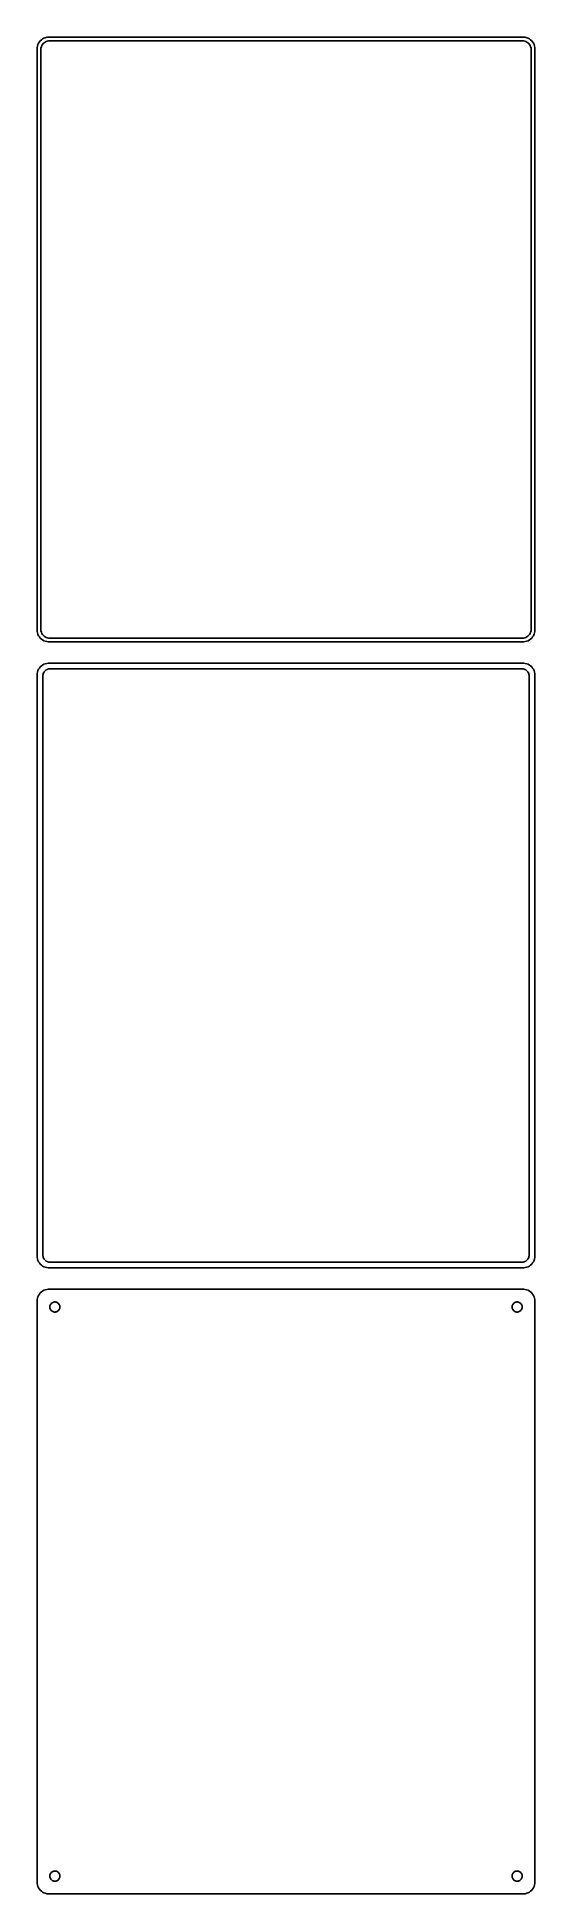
# Model space of a CAD drawing. Header units: metres. Extents: x -105 to 105, y 665 to 1447.
import ezdxf

# ---------------------------------------------------------------- set-up
doc = ezdxf.new("R2010")
doc.units = ezdxf.units.M

msp = doc.modelspace()

# ---------------------------------------------------------------- linework, layer by layer
for p, q in [((-104.961, 1443.13), (-105, 1442.5)), ((-105, 1442.5), (-105, 1197.5)), ((-104.843, 1443.74), (-104.961, 1443.13)), ((-104.649, 1444.34), (-104.843, 1443.74)), ((-104.382, 1444.91), (-104.649, 1444.34)), ((-104.045, 1445.44), (-104.382, 1444.91)), ((-103.645, 1445.92), (-104.045, 1445.44)), ((-103.187, 1446.35), (-103.645, 1445.92)), ((-103.5, 1442), (-103.468, 1442.5)), ((-103.5, 1198), (-103.5, 1442)), ((-103.468, 1442.5), (-103.374, 1442.99)), ((-103.374, 1442.99), (-103.219, 1443.47)), ((-103.219, 1443.47), (-103.005, 1443.93)), ((-102.679, 1446.72), (-103.187, 1446.35)), ((-103.005, 1443.93), (-102.736, 1444.35)), ((-102.736, 1444.35), (-102.416, 1444.74)), ((-102.129, 1447.02), (-102.679, 1446.72)), ((-102.416, 1444.74), (-102.05, 1445.08)), ((-101.545, 1447.26), (-102.129, 1447.02)), ((-102.05, 1445.08), (-101.643, 1445.38)), ((-101.643, 1445.38), (-101.203, 1445.62)), ((-100.937, 1447.41), (-101.545, 1447.26)), ((-101.203, 1445.62), (-100.736, 1445.8)), ((-100.314, 1447.49), (-100.937, 1447.41)), ((-100.736, 1445.8), (-100.25, 1445.93)), ((100.314, 1447.49), (-100.314, 1447.49)), ((-100.25, 1445.93), (-99.7512, 1445.99)), ((-99.7512, 1445.99), (99.7512, 1445.99)), ((99.7512, 1445.99), (100.25, 1445.93)), ((100.25, 1445.93), (100.736, 1445.8)), ((100.937, 1447.41), (100.314, 1447.49)), ((100.736, 1445.8), (101.203, 1445.62)), ((101.545, 1447.26), (100.937, 1447.41)), ((101.203, 1445.62), (101.643, 1445.38)), ((102.129, 1447.02), (101.545, 1447.26)), ((101.643, 1445.38), (102.05, 1445.08)), ((102.05, 1445.08), (102.416, 1444.74)), ((102.679, 1446.72), (102.129, 1447.02)), ((102.416, 1444.74), (102.736, 1444.35)), ((103.187, 1446.35), (102.679, 1446.72)), ((102.736, 1444.35), (103.005, 1443.93)), ((103.005, 1443.93), (103.219, 1443.47)), ((103.645, 1445.92), (103.187, 1446.35)), ((103.219, 1443.47), (103.374, 1442.99)), ((103.374, 1442.99), (103.468, 1442.5)), ((103.468, 1442.5), (103.5, 1442)), ((103.5, 1442), (103.5, 1198)), ((104.045, 1445.44), (103.645, 1445.92)), ((104.382, 1444.91), (104.045, 1445.44)), ((104.649, 1444.34), (104.382, 1444.91)), ((104.843, 1443.74), (104.649, 1444.34)), ((104.961, 1443.13), (104.843, 1443.74)), ((105, 1442.5), (104.961, 1443.13)), ((105, 1197.5), (105, 1442.5)), ((-103.468, 1197.5), (-103.5, 1198)), ((103.5, 1198), (103.468, 1197.5)), ((-105, 1197.5), (-104.961, 1196.87)), ((-104.961, 1196.87), (-104.843, 1196.26)), ((-104.843, 1196.26), (-104.649, 1195.66)), ((-104.649, 1195.66), (-104.382, 1195.09)), ((-104.382, 1195.09), (-104.045, 1194.56)), ((-104.045, 1194.56), (-103.645, 1194.08)), ((-103.645, 1194.08), (-103.187, 1193.65)), ((-103.374, 1197.01), (-103.468, 1197.5)), ((-103.219, 1196.53), (-103.374, 1197.01)), ((-103.005, 1196.07), (-103.219, 1196.53)), ((-103.187, 1193.65), (-102.679, 1193.28)), ((-102.736, 1195.65), (-103.005, 1196.07)), ((-102.416, 1195.26), (-102.736, 1195.65)), ((-102.679, 1193.28), (-102.129, 1192.98)), ((-102.05, 1194.92), (-102.416, 1195.26)), ((-102.129, 1192.98), (-101.545, 1192.74)), ((-101.643, 1194.62), (-102.05, 1194.92)), ((-101.203, 1194.38), (-101.643, 1194.62)), ((-101.545, 1192.74), (-100.937, 1192.59)), ((-100.736, 1194.2), (-101.203, 1194.38)), ((-100.937, 1192.59), (-100.314, 1192.51)), ((-100.25, 1194.07), (-100.736, 1194.2)), ((-100.314, 1192.51), (100.314, 1192.51)), ((-99.7512, 1194.01), (-100.25, 1194.07)), ((99.7512, 1194.01), (-99.7512, 1194.01)), ((100.25, 1194.07), (99.7512, 1194.01)), ((100.736, 1194.2), (100.25, 1194.07)), ((100.314, 1192.51), (100.937, 1192.59)), ((101.203, 1194.38), (100.736, 1194.2)), ((100.937, 1192.59), (101.545, 1192.74)), ((101.643, 1194.62), (101.203, 1194.38)), ((101.545, 1192.74), (102.129, 1192.98)), ((102.05, 1194.92), (101.643, 1194.62)), ((102.416, 1195.26), (102.05, 1194.92)), ((102.129, 1192.98), (102.679, 1193.28)), ((102.736, 1195.65), (102.416, 1195.26)), ((102.679, 1193.28), (103.187, 1193.65)), ((103.005, 1196.07), (102.736, 1195.65)), ((103.219, 1196.53), (103.005, 1196.07)), ((103.187, 1193.65), (103.645, 1194.08)), ((103.374, 1197.01), (103.219, 1196.53)), ((103.468, 1197.5), (103.374, 1197.01)), ((103.645, 1194.08), (104.045, 1194.56)), ((104.045, 1194.56), (104.382, 1195.09)), ((104.382, 1195.09), (104.649, 1195.66)), ((104.649, 1195.66), (104.843, 1196.26)), ((104.843, 1196.26), (104.961, 1196.87)), ((104.961, 1196.87), (105, 1197.5)), ((-103.187, 1182.35), (-103.645, 1181.92)), ((-102.679, 1182.72), (-103.187, 1182.35)), ((-102.129, 1183.02), (-102.679, 1182.72)), ((-101.545, 1183.26), (-102.129, 1183.02)), ((-100.937, 1183.41), (-101.545, 1183.26)), ((-100.314, 1183.49), (-100.937, 1183.41)), ((100.314, 1183.49), (-100.314, 1183.49)), ((100.937, 1183.41), (100.314, 1183.49)), ((101.545, 1183.26), (100.937, 1183.41)), ((102.129, 1183.02), (101.545, 1183.26)), ((102.679, 1182.72), (102.129, 1183.02)), ((103.187, 1182.35), (102.679, 1182.72)), ((103.645, 1181.92), (103.187, 1182.35)), ((-104.961, 1179.13), (-105, 1178.5)), ((-105, 1178.5), (-105, 933.5)), ((-104.843, 1179.74), (-104.961, 1179.13)), ((-104.649, 1180.34), (-104.843, 1179.74)), ((-104.382, 1180.91), (-104.649, 1180.34)), ((-104.045, 1181.44), (-104.382, 1180.91)), ((-103.645, 1181.92), (-104.045, 1181.44)), ((-102.613, 1178), (-102.588, 1178.39)), ((-102.613, 934), (-102.613, 1178)), ((-102.588, 1178.39), (-102.515, 1178.77)), ((-102.515, 1178.77), (-102.394, 1179.15)), ((-102.394, 1179.15), (-102.228, 1179.5)), ((-102.228, 1179.5), (-102.018, 1179.83)), ((-102.018, 1179.83), (-101.769, 1180.13)), ((-101.769, 1180.13), (-101.484, 1180.4)), ((-101.484, 1180.4), (-101.168, 1180.63)), ((-101.168, 1180.63), (-100.825, 1180.82)), ((-100.825, 1180.82), (-100.462, 1180.96)), ((-100.462, 1180.96), (-100.083, 1181.06)), ((-100.083, 1181.06), (-99.6955, 1181.11)), ((-99.6955, 1181.11), (99.6955, 1181.11)), ((99.6955, 1181.11), (100.083, 1181.06)), ((100.083, 1181.06), (100.462, 1180.96)), ((100.462, 1180.96), (100.825, 1180.82)), ((100.825, 1180.82), (101.168, 1180.63)), ((101.168, 1180.63), (101.484, 1180.4)), ((101.484, 1180.4), (101.769, 1180.13)), ((101.769, 1180.13), (102.018, 1179.83)), ((102.018, 1179.83), (102.228, 1179.5)), ((102.228, 1179.5), (102.394, 1179.15)), ((102.394, 1179.15), (102.515, 1178.77)), ((102.515, 1178.77), (102.588, 1178.39)), ((102.588, 1178.39), (102.613, 1178)), ((102.613, 1178), (102.613, 934)), ((104.045, 1181.44), (103.645, 1181.92)), ((104.382, 1180.91), (104.045, 1181.44)), ((104.649, 1180.34), (104.382, 1180.91)), ((104.843, 1179.74), (104.649, 1180.34)), ((104.961, 1179.13), (104.843, 1179.74)), ((105, 1178.5), (104.961, 1179.13)), ((105, 933.5), (105, 1178.5)), ((-105, 933.5), (-104.961, 932.873)), ((-104.961, 932.873), (-104.843, 932.257)), ((-104.843, 932.257), (-104.649, 931.659)), ((-102.588, 933.61), (-102.613, 934)), ((-102.515, 933.226), (-102.588, 933.61)), ((-102.394, 932.854), (-102.515, 933.226)), ((-102.228, 932.5), (-102.394, 932.854)), ((-102.018, 932.17), (-102.228, 932.5)), ((-101.769, 931.869), (-102.018, 932.17)), ((-101.484, 931.601), (-101.769, 931.869)), ((101.769, 931.869), (101.484, 931.601)), ((102.018, 932.17), (101.769, 931.869)), ((102.228, 932.5), (102.018, 932.17)), ((102.394, 932.854), (102.228, 932.5)), ((102.515, 933.226), (102.394, 932.854)), ((102.588, 933.61), (102.515, 933.226)), ((102.613, 934), (102.588, 933.61)), ((104.649, 931.659), (104.843, 932.257)), ((104.843, 932.257), (104.961, 932.873)), ((104.961, 932.873), (105, 933.5)), ((-104.649, 931.659), (-104.382, 931.091)), ((-104.382, 931.091), (-104.045, 930.561)), ((-104.045, 930.561), (-103.645, 930.077)), ((-103.645, 930.077), (-103.187, 929.647)), ((-103.187, 929.647), (-102.679, 929.278)), ((-102.679, 929.278), (-102.129, 928.976)), ((-102.129, 928.976), (-101.545, 928.745)), ((-101.545, 928.745), (-100.937, 928.589)), ((-101.168, 931.372), (-101.484, 931.601)), ((-100.825, 931.183), (-101.168, 931.372)), ((-100.937, 928.589), (-100.314, 928.51)), ((-100.462, 931.039), (-100.825, 931.183)), ((-100.083, 930.942), (-100.462, 931.039)), ((-100.314, 928.51), (100.314, 928.51)), ((-99.6955, 930.893), (-100.083, 930.942)), ((99.6955, 930.893), (-99.6955, 930.893)), ((100.083, 930.942), (99.6955, 930.893)), ((100.462, 931.039), (100.083, 930.942)), ((100.314, 928.51), (100.937, 928.589)), ((100.825, 931.183), (100.462, 931.039)), ((101.168, 931.372), (100.825, 931.183)), ((100.937, 928.589), (101.545, 928.745)), ((101.484, 931.601), (101.168, 931.372)), ((101.545, 928.745), (102.129, 928.976)), ((102.129, 928.976), (102.679, 929.278)), ((102.679, 929.278), (103.187, 929.647)), ((103.187, 929.647), (103.645, 930.077)), ((103.645, 930.077), (104.045, 930.561)), ((104.045, 930.561), (104.382, 931.091)), ((104.382, 931.091), (104.649, 931.659)), ((-104.649, 916.341), (-104.843, 915.743)), ((-104.382, 916.909), (-104.649, 916.341)), ((-104.045, 917.439), (-104.382, 916.909)), ((-103.645, 917.923), (-104.045, 917.439)), ((-103.187, 918.353), (-103.645, 917.923)), ((-102.679, 918.722), (-103.187, 918.353)), ((-102.129, 919.024), (-102.679, 918.722)), ((-101.545, 919.255), (-102.129, 919.024)), ((-100.937, 919.411), (-101.545, 919.255)), ((-100.314, 919.49), (-100.937, 919.411)), ((100.314, 919.49), (-100.314, 919.49)), ((100.937, 919.411), (100.314, 919.49)), ((101.545, 919.255), (100.937, 919.411)), ((102.129, 919.024), (101.545, 919.255)), ((102.679, 918.722), (102.129, 919.024)), ((103.187, 918.353), (102.679, 918.722)), ((103.645, 917.923), (103.187, 918.353)), ((104.045, 917.439), (103.645, 917.923)), ((104.382, 916.909), (104.045, 917.439)), ((104.649, 916.341), (104.382, 916.909)), ((104.843, 915.743), (104.649, 916.341)), ((-104.961, 915.127), (-105, 914.5)), ((-105, 914.5), (-105, 669.5)), ((-104.843, 915.743), (-104.961, 915.127)), ((-99.6353, 912), (-99.6185, 912.268)), ((-99.6185, 911.732), (-99.6353, 912)), ((-99.6185, 912.268), (-99.5682, 912.531)), ((-99.5682, 911.469), (-99.6185, 911.732)), ((-99.5682, 912.531), (-99.4853, 912.786)), ((-99.4853, 911.214), (-99.5682, 911.469)), ((-99.4853, 912.786), (-99.3712, 913.029)), ((-99.3712, 910.971), (-99.4853, 911.214)), ((-99.3712, 913.029), (-99.2275, 913.255)), ((-99.2275, 910.745), (-99.3712, 910.971)), ((-99.2275, 913.255), (-99.0566, 913.462)), ((-99.0566, 910.538), (-99.2275, 910.745)), ((-99.0566, 913.462), (-98.8611, 913.645)), ((-98.8611, 910.355), (-99.0566, 910.538)), ((-98.8611, 913.645), (-98.6441, 913.803)), ((-98.6441, 910.197), (-98.8611, 910.355)), ((-98.6441, 913.803), (-98.4092, 913.932)), ((-98.4092, 910.068), (-98.6441, 910.197)), ((-98.4092, 913.932), (-98.1598, 914.031)), ((-98.1598, 909.969), (-98.4092, 910.068)), ((-98.1598, 914.031), (-97.9001, 914.097)), ((-97.9001, 909.903), (-98.1598, 909.969)), ((-97.9001, 914.097), (-97.6341, 914.131)), ((-97.6341, 909.869), (-97.9001, 909.903)), ((-97.6341, 914.131), (-97.3659, 914.131)), ((-97.3659, 909.869), (-97.6341, 909.869)), ((-97.3659, 914.131), (-97.0999, 914.097)), ((-97.0999, 909.903), (-97.3659, 909.869)), ((-97.0999, 914.097), (-96.8401, 914.031)), ((-96.8401, 909.969), (-97.0999, 909.903)), ((-96.8401, 914.031), (-96.5908, 913.932)), ((-96.5908, 910.068), (-96.8401, 909.969)), ((-96.5908, 913.932), (-96.3559, 913.803)), ((-96.3559, 910.197), (-96.5908, 910.068)), ((-96.3559, 913.803), (-96.1389, 913.645)), ((-96.1389, 910.355), (-96.3559, 910.197)), ((-96.1389, 913.645), (-95.9434, 913.462)), ((-95.9434, 910.538), (-96.1389, 910.355)), ((-95.9434, 913.462), (-95.7725, 913.255)), ((-95.7725, 910.745), (-95.9434, 910.538)), ((-95.7725, 913.255), (-95.6288, 913.029)), ((-95.6288, 910.971), (-95.7725, 910.745)), ((-95.6288, 913.029), (-95.5146, 912.786)), ((-95.5146, 911.214), (-95.6288, 910.971)), ((-95.5146, 912.786), (-95.4318, 912.531)), ((-95.4318, 911.469), (-95.5146, 911.214)), ((-95.4318, 912.531), (-95.3815, 912.268)), ((-95.3815, 911.732), (-95.4318, 911.469)), ((-95.3815, 912.268), (-95.3647, 912)), ((-95.3647, 912), (-95.3815, 911.732)), ((95.3647, 912), (95.3815, 912.268)), ((95.3815, 911.732), (95.3647, 912)), ((95.3815, 912.268), (95.4318, 912.531)), ((95.4318, 911.469), (95.3815, 911.732)), ((95.4318, 912.531), (95.5146, 912.786)), ((95.5146, 911.214), (95.4318, 911.469)), ((95.5146, 912.786), (95.6288, 913.029)), ((95.6288, 910.971), (95.5146, 911.214)), ((95.6288, 913.029), (95.7725, 913.255)), ((95.7725, 910.745), (95.6288, 910.971)), ((95.7725, 913.255), (95.9434, 913.462)), ((95.9434, 910.538), (95.7725, 910.745)), ((95.9434, 913.462), (96.1389, 913.645)), ((96.1389, 910.355), (95.9434, 910.538)), ((96.1389, 913.645), (96.3559, 913.803)), ((96.3559, 910.197), (96.1389, 910.355)), ((96.3559, 913.803), (96.5908, 913.932)), ((96.5908, 910.068), (96.3559, 910.197)), ((96.5908, 913.932), (96.8401, 914.031)), ((96.8401, 909.969), (96.5908, 910.068)), ((96.8401, 914.031), (97.0999, 914.097)), ((97.0999, 909.903), (96.8401, 909.969)), ((97.0999, 914.097), (97.3659, 914.131)), ((97.3659, 909.869), (97.0999, 909.903)), ((97.3659, 914.131), (97.6341, 914.131)), ((97.6341, 909.869), (97.3659, 909.869)), ((97.6341, 914.131), (97.9001, 914.097)), ((97.9001, 909.903), (97.6341, 909.869)), ((97.9001, 914.097), (98.1598, 914.031)), ((98.1598, 909.969), (97.9001, 909.903)), ((98.1598, 914.031), (98.4092, 913.932)), ((98.4092, 910.068), (98.1598, 909.969)), ((98.4092, 913.932), (98.6441, 913.803)), ((98.6441, 910.197), (98.4092, 910.068)), ((98.6441, 913.803), (98.8611, 913.645)), ((98.8611, 910.355), (98.6441, 910.197)), ((98.8611, 913.645), (99.0566, 913.462)), ((99.0566, 910.538), (98.8611, 910.355)), ((99.0566, 913.462), (99.2275, 913.255)), ((99.2275, 910.745), (99.0566, 910.538)), ((99.2275, 913.255), (99.3712, 913.029)), ((99.3712, 910.971), (99.2275, 910.745)), ((99.3712, 913.029), (99.4853, 912.786)), ((99.4853, 911.214), (99.3712, 910.971)), ((99.4853, 912.786), (99.5682, 912.531)), ((99.5682, 911.469), (99.4853, 911.214)), ((99.5682, 912.531), (99.6185, 912.268)), ((99.6185, 911.732), (99.5682, 911.469)), ((99.6185, 912.268), (99.6353, 912)), ((99.6353, 912), (99.6185, 911.732)), ((104.961, 915.127), (104.843, 915.743)), ((105, 914.5), (104.961, 915.127)), ((105, 669.5), (105, 914.5)), ((-99.2275, 673.255), (-99.0566, 673.462)), ((-99.0566, 673.462), (-98.8611, 673.645)), ((-98.8611, 673.645), (-98.6441, 673.803)), ((-98.6441, 673.803), (-98.4092, 673.932)), ((-98.4092, 673.932), (-98.1598, 674.031)), ((-98.1598, 674.031), (-97.9001, 674.097)), ((-97.9001, 674.097), (-97.6341, 674.131)), ((-97.6341, 674.131), (-97.3659, 674.131)), ((-97.3659, 674.131), (-97.0999, 674.097)), ((-97.0999, 674.097), (-96.8401, 674.031)), ((-96.8401, 674.031), (-96.5908, 673.932)), ((-96.5908, 673.932), (-96.3559, 673.803)), ((-96.3559, 673.803), (-96.1389, 673.645)), ((-96.1389, 673.645), (-95.9434, 673.462)), ((-95.9434, 673.462), (-95.7725, 673.255)), ((95.7725, 673.255), (95.9434, 673.462)), ((95.9434, 673.462), (96.1389, 673.645)), ((96.1389, 673.645), (96.3559, 673.803)), ((96.3559, 673.803), (96.5908, 673.932)), ((96.5908, 673.932), (96.8401, 674.031)), ((96.8401, 674.031), (97.0999, 674.097)), ((97.0999, 674.097), (97.3659, 674.131)), ((97.3659, 674.131), (97.6341, 674.131)), ((97.6341, 674.131), (97.9001, 674.097)), ((97.9001, 674.097), (98.1598, 674.031)), ((98.1598, 674.031), (98.4092, 673.932)), ((98.4092, 673.932), (98.6441, 673.803)), ((98.6441, 673.803), (98.8611, 673.645)), ((98.8611, 673.645), (99.0566, 673.462)), ((99.0566, 673.462), (99.2275, 673.255)), ((-105, 669.5), (-104.961, 668.873)), ((-104.961, 668.873), (-104.843, 668.257)), ((-104.843, 668.257), (-104.649, 667.659)), ((-104.649, 667.659), (-104.382, 667.091)), ((-104.382, 667.091), (-104.045, 666.561)), ((-104.045, 666.561), (-103.645, 666.077)), ((-103.645, 666.077), (-103.187, 665.647)), ((-103.187, 665.647), (-102.679, 665.278)), ((-99.6353, 672), (-99.6185, 672.268)), ((-99.6185, 671.732), (-99.6353, 672)), ((-99.6185, 672.268), (-99.5682, 672.531)), ((-99.5682, 671.469), (-99.6185, 671.732)), ((-99.5682, 672.531), (-99.4853, 672.786)), ((-99.4853, 671.214), (-99.5682, 671.469)), ((-99.4853, 672.786), (-99.3712, 673.029)), ((-99.3712, 670.971), (-99.4853, 671.214)), ((-99.3712, 673.029), (-99.2275, 673.255)), ((-99.2275, 670.745), (-99.3712, 670.971)), ((-99.0566, 670.538), (-99.2275, 670.745)), ((-98.8611, 670.355), (-99.0566, 670.538)), ((-98.6441, 670.197), (-98.8611, 670.355)), ((-98.4092, 670.068), (-98.6441, 670.197)), ((-98.1598, 669.969), (-98.4092, 670.068)), ((-97.9001, 669.903), (-98.1598, 669.969)), ((-97.6341, 669.869), (-97.9001, 669.903)), ((-97.3659, 669.869), (-97.6341, 669.869)), ((-97.0999, 669.903), (-97.3659, 669.869)), ((-96.8401, 669.969), (-97.0999, 669.903)), ((-96.5908, 670.068), (-96.8401, 669.969)), ((-96.3559, 670.197), (-96.5908, 670.068)), ((-96.1389, 670.355), (-96.3559, 670.197)), ((-95.9434, 670.538), (-96.1389, 670.355)), ((-95.7725, 670.745), (-95.9434, 670.538)), ((-95.7725, 673.255), (-95.6288, 673.029)), ((-95.6288, 670.971), (-95.7725, 670.745)), ((-95.6288, 673.029), (-95.5146, 672.786)), ((-95.5146, 671.214), (-95.6288, 670.971)), ((-95.5146, 672.786), (-95.4318, 672.531)), ((-95.4318, 671.469), (-95.5146, 671.214)), ((-95.4318, 672.531), (-95.3815, 672.268)), ((-95.3815, 671.732), (-95.4318, 671.469)), ((-95.3815, 672.268), (-95.3647, 672)), ((-95.3647, 672), (-95.3815, 671.732)), ((95.3647, 672), (95.3815, 672.268)), ((95.3815, 671.732), (95.3647, 672)), ((95.3815, 672.268), (95.4318, 672.531)), ((95.4318, 671.469), (95.3815, 671.732)), ((95.4318, 672.531), (95.5146, 672.786)), ((95.5146, 671.214), (95.4318, 671.469)), ((95.5146, 672.786), (95.6288, 673.029)), ((95.6288, 670.971), (95.5146, 671.214)), ((95.6288, 673.029), (95.7725, 673.255)), ((95.7725, 670.745), (95.6288, 670.971)), ((95.9434, 670.538), (95.7725, 670.745)), ((96.1389, 670.355), (95.9434, 670.538)), ((96.3559, 670.197), (96.1389, 670.355)), ((96.5908, 670.068), (96.3559, 670.197)), ((96.8401, 669.969), (96.5908, 670.068)), ((97.0999, 669.903), (96.8401, 669.969)), ((97.3659, 669.869), (97.0999, 669.903)), ((97.6341, 669.869), (97.3659, 669.869)), ((97.9001, 669.903), (97.6341, 669.869)), ((98.1598, 669.969), (97.9001, 669.903)), ((98.4092, 670.068), (98.1598, 669.969)), ((98.6441, 670.197), (98.4092, 670.068)), ((98.8611, 670.355), (98.6441, 670.197)), ((99.0566, 670.538), (98.8611, 670.355)), ((99.2275, 670.745), (99.0566, 670.538)), ((99.2275, 673.255), (99.3712, 673.029)), ((99.3712, 670.971), (99.2275, 670.745)), ((99.3712, 673.029), (99.4853, 672.786)), ((99.4853, 671.214), (99.3712, 670.971)), ((99.4853, 672.786), (99.5682, 672.531)), ((99.5682, 671.469), (99.4853, 671.214)), ((99.5682, 672.531), (99.6185, 672.268)), ((99.6185, 671.732), (99.5682, 671.469)), ((99.6185, 672.268), (99.6353, 672)), ((99.6353, 672), (99.6185, 671.732)), ((102.679, 665.278), (103.187, 665.647)), ((103.187, 665.647), (103.645, 666.077)), ((103.645, 666.077), (104.045, 666.561)), ((104.045, 666.561), (104.382, 667.091)), ((104.382, 667.091), (104.649, 667.659)), ((104.649, 667.659), (104.843, 668.257)), ((104.843, 668.257), (104.961, 668.873)), ((104.961, 668.873), (105, 669.5)), ((-102.679, 665.278), (-102.129, 664.976)), ((-102.129, 664.976), (-101.545, 664.745)), ((-101.545, 664.745), (-100.937, 664.589)), ((-100.937, 664.589), (-100.314, 664.51)), ((-100.314, 664.51), (100.314, 664.51)), ((100.314, 664.51), (100.937, 664.589)), ((100.937, 664.589), (101.545, 664.745)), ((101.545, 664.745), (102.129, 664.976)), ((102.129, 664.976), (102.679, 665.278))]:
    msp.add_line(p, q)

doc.saveas('drawing.dxf')
